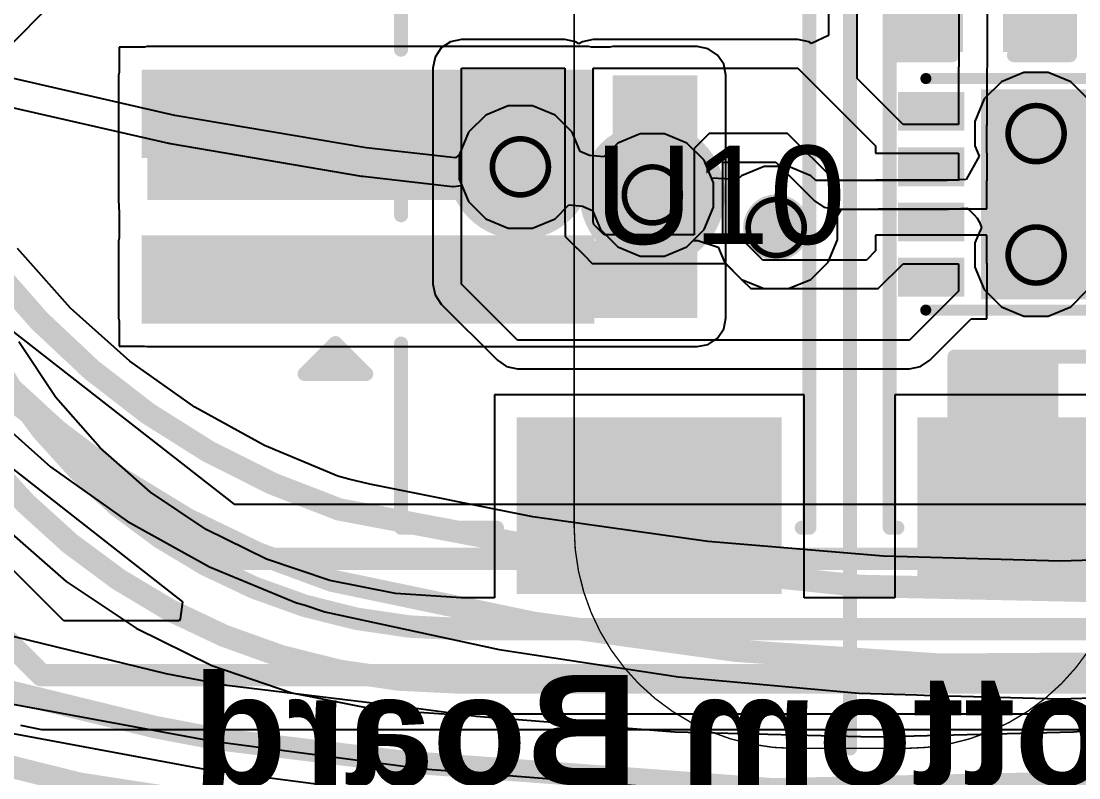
# Model space of a CAD drawing. Header units: inches. Extents: x -30 to 282, y -86 to 78.
# Drawn here: x 2.59 to 12.17, y -82.02 to -75.16 of the extents above; entities that cross this region are included whole.
import ezdxf

# ---------------------------------------------------------------- set-up
doc = ezdxf.new("R2010")
doc.units = ezdxf.units.IN
for name, color, linetype in [('Board Outline', 216, 'Continuous'), ('Bottom Layer', 5, 'Continuous'), ('Bottom Overlay', 54, 'Continuous'), ('Bottom Paste', 16, 'Continuous'), ('Bottom Solder', 6, 'Continuous'), ('Dimensions', 6, 'Continuous'), ('Drill Drawing', 1, 'Continuous'), ('GND 01', 76, 'Continuous'), ('GND 02', 16, 'Continuous'), ('Pad Holes', 156, 'Continuous'), ('PWR', 156, 'Continuous'), ('SIG 01', 90, 'Continuous'), ('Top Layer', 1, 'Continuous'), ('Top Overlay', 2, 'Continuous'), ('Top Paste', 8, 'Continuous'), ('Top Solder', 216, 'Continuous'), ('Via Holes', 16, 'Continuous')]:
    doc.layers.add(name, color=color, linetype=linetype)
doc.styles.add('Arial', font='', dxfattribs={"height": 0.2})
doc.styles.add('Arial_Bold', font='', dxfattribs={"height": 0.2})
doc.styles.get('Arial').set_extended_font_data('Arial')
doc.styles.get('Arial_Bold').set_extended_font_data('Arial', bold=True)

# ---------------------------------------------------------------- blocks, each defined once
blk = doc.blocks.new('B6B_ZR_SM4_TF_LF__SN__B_28')
at = {"layer": 'Bottom Layer'}
blk.add_hatch(color=5, dxfattribs=at).paths.add_polyline_path([(5.0500915, -0.1249553), (6.550088499999999, -0.1249553), (6.550088499999999, -2.4249507), (5.0500915, -2.4249507)])
at = {"layer": 'Bottom Paste'}
blk.add_hatch(color=16, dxfattribs=at).paths.add_polyline_path([(5.0500915, -0.1249553), (6.550088499999999, -0.1249553), (6.550088499999999, -2.4249507), (5.0500915, -2.4249507)])
at = {"layer": 'Bottom Solder'}
blk.add_hatch(color=6, dxfattribs=at).paths.add_polyline_path([(4.9992915, -0.0741553), (6.600888499999999, -0.0741553), (6.600888499999999, -2.4757507), (4.9992915, -2.4757507)])
at = {"layer": 'Bottom Overlay', "const_width": 0.127}
for points in [[(6.000013399999999, -2.7249882), (-6.000013399999999, -2.7249882)], [(6.000013399999999, -2.7249882), (6.000013399999999, -2.6561542)]]:
    blk.add_lwpolyline(points, dxfattribs=at)
at = {"layer": 'Bottom Overlay', "const_width": 0.0635}
for points in [[(5.9682634, -2.6561542, 1), (6.031763399999999, -2.6561542, 1)], [(5.9682634, -2.7249882, 1), (6.031763399999999, -2.7249882, 1)], [(5.9682634, -2.7249882, 1), (6.031763399999999, -2.7249882, 1)]]:
    blk.add_lwpolyline(points, format="xyb", close=True, dxfattribs=at)
blk = doc.blocks.new('B6B_ZR_SM4_TF_LF__SN__B_29')
at = {"layer": 'Bottom Layer'}
for points in [[(-4.100055299999999, 3.274948999999999), (-3.400056699999999, 3.274948999999999), (-3.400056699999999, -0.725043), (-4.100055299999999, -0.725043)], [(-2.5999313, 3.274948999999999), (-1.8999327, 3.274948999999999), (-1.8999327, -0.725043), (-2.5999313, -0.725043)], [(-6.550088499999999, -0.1249553), (-5.0500915, -0.1249553), (-5.0500915, -2.4249507), (-6.550088499999999, -2.4249507)]]:
    blk.add_hatch(color=5, dxfattribs=at).paths.add_polyline_path(points)
at = {"layer": 'Bottom Overlay'}
blk.add_hatch(color=54, dxfattribs=at).paths.add_polyline_path([(-4.59208124, 1.709547), (-4.59208124, 1.417447), (-4.40158124, 1.417447), (-4.40158124, 1.709547)])
at = {"layer": 'Bottom Paste'}
for points in [[(-4.100055299999999, 3.274948999999999), (-3.400056699999999, 3.274948999999999), (-3.400056699999999, -0.725043), (-4.100055299999999, -0.725043)], [(-2.5999313, 3.274948999999999), (-1.8999327, 3.274948999999999), (-1.8999327, -0.725043), (-2.5999313, -0.725043)], [(-6.550088499999999, -0.1249553), (-5.0500915, -0.1249553), (-5.0500915, -2.4249507), (-6.550088499999999, -2.4249507)]]:
    blk.add_hatch(color=16, dxfattribs=at).paths.add_polyline_path(points)
at = {"layer": 'Bottom Solder'}
for points in [[(-4.1508553, 3.325749), (-3.3492567, 3.325749), (-3.3492567, -0.775843), (-4.1508553, -0.775843)], [(-2.6507313, 3.325749), (-1.8491327, 3.325749), (-1.8491327, -0.775843), (-2.6507313, -0.775843)], [(-6.600888499999999, -0.0741553), (-4.9992915, -0.0741553), (-4.9992915, -2.4757507), (-6.600888499999999, -2.4757507)]]:
    blk.add_hatch(color=6, dxfattribs=at).paths.add_polyline_path(points)
at = {"layer": 'Bottom Overlay', "const_width": 0.127}
for points in [[(-4.60629, 1.849247), (-4.60629, 1.290447)], [(-4.60629, 1.849247), (-4.32689, 1.569847)], [(-4.32689, 1.569847), (-4.60629, 1.290447)], [(-6.000013399999999, 0.9749281999999999), (-6.000013399999999, 0.1060958)], [(-6.000013399999999, 0.9749281999999999), (-4.331081, 0.9749281999999999)], [(-3.1688024, 0.9749281999999999), (-2.831084, 0.9749281999999999)], [(-1.6688562, 0.9749281999999999), (-1.331087, 0.9749281999999999)], [(-6.000013399999999, -2.6561542), (-6.000013399999999, -2.7249882)], [(-6.000013399999999, -2.7249882), (6.000013399999999, -2.7249882)]]:
    blk.add_lwpolyline(points, dxfattribs=at)
at = {"layer": 'Bottom Overlay', "const_width": 0.0635}
for points in [[(-4.63804, 1.849247, 1), (-4.57454, 1.849247, 1)], [(-4.63804, 1.849247, 1), (-4.57454, 1.849247, 1)], [(-4.358639999999999, 1.569847, 1), (-4.29514, 1.569847, 1)], [(-4.358639999999999, 1.569847, 1), (-4.29514, 1.569847, 1)], [(-4.63804, 1.290447, 1), (-4.57454, 1.290447, 1)], [(-4.63804, 1.290447, 1), (-4.57454, 1.290447, 1)], [(-6.031763399999999, 0.9749281999999999, 1), (-5.9682634, 0.9749281999999999, 1)], [(-6.031763399999999, 0.9749281999999999, 1), (-5.9682634, 0.9749281999999999, 1)], [(-4.362831, 0.9749281999999999, 1), (-4.299331, 0.9749281999999999, 1)], [(-3.2005524, 0.9749281999999999, 1), (-3.1370524, 0.9749281999999999, 1)], [(-2.862834, 0.9749281999999999, 1), (-2.799334, 0.9749281999999999, 1)], [(-1.7006062, 0.9749281999999999, 1), (-1.6371062, 0.9749281999999999, 1)], [(-6.031763399999999, 0.1060958, 1), (-5.9682634, 0.1060958, 1)], [(-6.031763399999999, -2.6561542, 1), (-5.9682634, -2.6561542, 1)], [(-6.031763399999999, -2.7249882, 1), (-5.9682634, -2.7249882, 1)], [(-6.031763399999999, -2.7249882, 1), (-5.9682634, -2.7249882, 1)]]:
    blk.add_lwpolyline(points, format="xyb", close=True, dxfattribs=at)
blk = doc.blocks.new('WSON_8_2_2__79')
at = {"layer": 'Bottom Solder'}
h = blk.add_hatch(color=6, dxfattribs=at)
edge = h.paths.add_edge_path()
edge.add_arc((0, 0.55000144), 0.1016, 0, 360)
h = blk.add_hatch(color=6, dxfattribs=at)
edge = h.paths.add_edge_path()
edge.add_arc((0, -0.5499989), 0.1016, 0, 360)
at = {"layer": 'Pad Holes'}
h = blk.add_hatch(color=7, dxfattribs=at)
edge = h.paths.add_edge_path()
edge.add_arc((0, 0.55000144), 0.1499997, 0, 360)
h = blk.add_hatch(color=7, dxfattribs=at)
edge = h.paths.add_edge_path()
edge.add_arc((0, -0.5499989), 0.1499997, 0, 360)
at = {"layer": 'PWR'}
h = blk.add_hatch(color=156, dxfattribs=at)
edge = h.paths.add_edge_path()
edge.add_arc((0, 0.55000144), 0.2999994, 0, 360)
h = blk.add_hatch(color=156, dxfattribs=at)
edge = h.paths.add_edge_path()
edge.add_arc((0, -0.5499989), 0.2999994, 0, 360)
at = {"layer": 'SIG 01'}
h = blk.add_hatch(color=90, dxfattribs=at)
edge = h.paths.add_edge_path()
edge.add_arc((0, 0.55000144), 0.2999994, 0, 360)
h = blk.add_hatch(color=90, dxfattribs=at)
edge = h.paths.add_edge_path()
edge.add_arc((0, -0.5499989), 0.2999994, 0, 360)
at = {"layer": 'Top Layer'}
for points in [[(-0.69936614, 0.8762110999999999), (-0.69936614, 0.6261988999999999), (-1.19936514, 0.6261988999999999), (-1.19936514, 0.8762110999999999)], [(0.4499991, -0.8999982), (-0.4499990999999999, -0.8999982), (-0.4499991, 0.8999982), (0.4499990999999999, 0.8999982)], [(0.70063614, 0.62543436), (0.70063614, 0.87544656), (1.20063514, 0.87544656), (1.20063514, 0.62543436)], [(-0.7006336, 0.3765931), (-0.7006336, 0.1265809), (-1.2006326, 0.1265809), (-1.2006326, 0.3765931)], [(0.70063868, 0.12582144), (0.70063868, 0.37583364), (1.20063768, 0.37583364), (1.20063768, 0.12582144)], [(-0.70038214, -0.12581636), (-0.70038214, -0.37582856), (-1.20038114, -0.37582856), (-1.20038114, -0.12581636)], [(0.70063614, -0.3737965599999999), (0.70063614, -0.12378436), (1.20063514, -0.12378436), (1.20063514, -0.3737965599999999)], [(-0.7006336, -0.6259423599999999), (-0.7006336, -0.8759545599999999), (-1.2006326, -0.8759545599999999), (-1.2006326, -0.6259423599999999)], [(0.70063614, -0.8762110999999999), (0.70063614, -0.6261988999999999), (1.20063514, -0.6261988999999999), (1.20063514, -0.8762110999999999)]]:
    blk.add_hatch(color=1, dxfattribs=at).paths.add_polyline_path(points)
h = blk.add_hatch(color=1, dxfattribs=at)
edge = h.paths.add_edge_path()
edge.add_arc((0, 0.55000144), 0.2999994, 0, 360)
h = blk.add_hatch(color=1, dxfattribs=at)
edge = h.paths.add_edge_path()
edge.add_arc((0, -0.5499989), 0.2999994, 0, 360)
at = {"layer": 'Top Paste'}
for points in [[(-0.69936614, 0.8762110999999999), (-0.69936614, 0.6261988999999999), (-1.19936514, 0.6261988999999999), (-1.19936514, 0.8762110999999999)], [(0.4499991, -0.8999982), (-0.4499990999999999, -0.8999982), (-0.4499991, 0.8999982), (0.4499990999999999, 0.8999982)], [(0.70063614, 0.62543436), (0.70063614, 0.87544656), (1.20063514, 0.87544656), (1.20063514, 0.62543436)], [(-0.7006336, 0.3765931), (-0.7006336, 0.1265809), (-1.2006326, 0.1265809), (-1.2006326, 0.3765931)], [(0.70063868, 0.12582144), (0.70063868, 0.37583364), (1.20063768, 0.37583364), (1.20063768, 0.12582144)], [(-0.70038214, -0.12581636), (-0.70038214, -0.37582856), (-1.20038114, -0.37582856), (-1.20038114, -0.12581636)], [(0.70063614, -0.3737965599999999), (0.70063614, -0.12378436), (1.20063514, -0.12378436), (1.20063514, -0.3737965599999999)], [(-0.7006336, -0.6259423599999999), (-0.7006336, -0.8759545599999999), (-1.2006326, -0.8759545599999999), (-1.2006326, -0.6259423599999999)], [(0.70063614, -0.8762110999999999), (0.70063614, -0.6261988999999999), (1.20063514, -0.6261988999999999), (1.20063514, -0.8762110999999999)]]:
    blk.add_hatch(color=8, dxfattribs=at).paths.add_polyline_path(points)
at = {"layer": 'Top Solder'}
for points in [[(-0.64856614, 0.9270111), (-0.64856614, 0.5753988999999999), (-1.25016514, 0.5753988999999999), (-1.25016514, 0.9270111)], [(0.5007991, -0.9507981999999999), (-0.5007990999999998, -0.9507981999999999), (-0.5007991, 0.9507981999999999), (0.5007990999999998, 0.9507981999999999)], [(0.6498361399999999, 0.5746343599999999), (0.6498361399999999, 0.92624656), (1.25143514, 0.92624656), (1.25143514, 0.5746343599999999)], [(-0.6498335999999999, 0.4273931), (-0.6498335999999999, 0.0757809), (-1.2514326, 0.0757809), (-1.2514326, 0.4273931)], [(0.64983868, 0.07502144), (0.64983868, 0.4266336399999999), (1.25143768, 0.4266336399999999), (1.25143768, 0.07502144)], [(-0.6495821399999999, -0.07501636), (-0.6495821399999999, -0.42662856), (-1.25118114, -0.42662856), (-1.25118114, -0.07501636)], [(0.6498361399999999, -0.42459656), (0.6498361399999999, -0.07298436), (1.25143514, -0.07298436), (1.25143514, -0.42459656)], [(-0.6498335999999999, -0.57514236), (-0.6498335999999999, -0.92675456), (-1.2514326, -0.92675456), (-1.2514326, -0.57514236)], [(0.6498361399999999, -0.9270111), (0.6498361399999999, -0.5753988999999999), (1.25143514, -0.5753988999999999), (1.25143514, -0.9270111)]]:
    blk.add_hatch(color=216, dxfattribs=at).paths.add_polyline_path(points)
h = blk.add_hatch(color=216, dxfattribs=at)
edge = h.paths.add_edge_path()
edge.add_arc((0, 0.55000144), 0.4015993999999999, 0, 360)
h = blk.add_hatch(color=216, dxfattribs=at)
edge = h.paths.add_edge_path()
edge.add_arc((0, -0.5499989), 0.4015993999999999, 0, 360)
at = {"layer": 'Top Overlay'}
for points, const_width in [([(1.0003155, 1.0491724), (-0.99968304, 1.0491724)], 0.0999998), ([(-1.4573631, 0.903605), (-1.4573631, 0.64960754)], 0.127), ([(-1.3303631, 0.77660754), (-1.4573631, 0.903605)], 0.127), ([(-1.3303631, 0.77660754), (-1.4573631, 0.64960754)], 0.127), ([(0.9990454999999999, -1.0489184), (-1.00095304, -1.0489184)], 0.0999998)]:
    blk.add_lwpolyline(points, dxfattribs=dict(at, const_width=const_width))
for points, const_width in [([(-1.02468172, 1.0491724, 1), (-0.97468436, 1.0491724, 1)], 0.0499999), ([(0.97531682, 1.0491724, 1), (1.02531418, 1.0491724, 1)], 0.0499999), ([(-1.4891131, 0.903605, 1), (-1.4256131, 0.903605, 1)], 0.0635), ([(-1.4891131, 0.903605, 1), (-1.4256131, 0.903605, 1)], 0.0635), ([(-1.3621131, 0.77660754, 1), (-1.2986131, 0.77660754, 1)], 0.0635), ([(-1.3621131, 0.77660754, 1), (-1.2986131, 0.77660754, 1)], 0.0635), ([(-1.4891131, 0.64960754, 1), (-1.4256131, 0.64960754, 1)], 0.0635), ([(-1.4891131, 0.64960754, 1), (-1.4256131, 0.64960754, 1)], 0.0635), ([(-1.02595172, -1.0489184, 1), (-0.97595436, -1.0489184, 1)], 0.0499999), ([(0.97404682, -1.0489184, 1), (1.02404418, -1.0489184, 1)], 0.0499999)]:
    blk.add_lwpolyline(points, format="xyb", close=True, dxfattribs=dict(at, const_width=const_width))
blk = doc.blocks.new('R___0603_96')
at = {"layer": 'Top Layer'}
for points in [[(-0.3809999999999999, 0.4445), (-0.3810000000000001, -0.4445), (-1.143, -0.4445), (-1.143, 0.4445)], [(1.143, 0.4445), (1.143, -0.4445), (0.3809999999999999, -0.4445), (0.3810000000000001, 0.4445)]]:
    blk.add_hatch(color=1, dxfattribs=at).paths.add_polyline_path(points)
at = {"layer": 'Top Paste'}
for points in [[(-0.3809999999999999, 0.4445), (-0.3810000000000001, -0.4445), (-1.143, -0.4445), (-1.143, 0.4445)], [(1.143, 0.4445), (1.143, -0.4445), (0.3809999999999999, -0.4445), (0.3810000000000001, 0.4445)]]:
    blk.add_hatch(color=8, dxfattribs=at).paths.add_polyline_path(points)
at = {"layer": 'Top Solder'}
for points in [[(-0.2793999999999999, 0.5460999999999999), (-0.2794, -0.5461), (-1.2446, -0.5460999999999999), (-1.2446, 0.5461)], [(1.2446, 0.5460999999999999), (1.2446, -0.5461), (0.2793999999999999, -0.5460999999999999), (0.2794, 0.5461)]]:
    blk.add_hatch(color=216, dxfattribs=at).paths.add_polyline_path(points)
at = {"layer": 'Top Overlay', "const_width": 0.127}
for points in [[(-1.2192, 0.5334), (1.2192, 0.53340254)], [(-1.2192, -0.5334), (-1.2192, 0.5334)], [(1.2192, 0.53340254), (1.21920254, -0.5333974599999999)], [(-1.2192, -0.5334), (1.21920254, -0.5333974599999999)]]:
    blk.add_lwpolyline(points, dxfattribs=at)
at = {"layer": 'Top Overlay', "const_width": 0.0635}
for points in [[(-1.25095, 0.5334, 1), (-1.18745, 0.5334, 1)], [(-1.25095, 0.5334, 1), (-1.18745, 0.5334, 1)], [(1.18745, 0.53340254, 1), (1.25095, 0.53340254, 1)], [(1.18745, 0.53340254, 1), (1.25095, 0.53340254, 1)], [(-1.25095, -0.5334, 1), (-1.18745, -0.5334, 1)], [(-1.25095, -0.5334, 1), (-1.18745, -0.5334, 1)], [(1.18745254, -0.5333974599999999, 1), (1.25095254, -0.5333974599999999, 1)], [(1.18745254, -0.5333974599999999, 1), (1.25095254, -0.5333974599999999, 1)]]:
    blk.add_lwpolyline(points, format="xyb", close=True, dxfattribs=at)
blk = doc.blocks.new('C___0402_135')
at = {"layer": 'Top Layer'}
for points in [[(-0.6985, -0.31750254), (-0.6985, 0.31749746), (-0.2412999999999999, 0.31749746), (-0.2413, -0.31750254)], [(0.2412999999999999, -0.3175), (0.2413, 0.3175), (0.6985, 0.3175), (0.6985, -0.3175)]]:
    blk.add_hatch(color=1, dxfattribs=at).paths.add_polyline_path(points)
at = {"layer": 'Top Paste'}
for points in [[(-0.6985, -0.31750254), (-0.6985, 0.31749746), (-0.2412999999999999, 0.31749746), (-0.2413, -0.31750254)], [(0.2412999999999999, -0.3175), (0.2413, 0.3175), (0.6985, 0.3175), (0.6985, -0.3175)]]:
    blk.add_hatch(color=8, dxfattribs=at).paths.add_polyline_path(points)
at = {"layer": 'Top Solder'}
for points in [[(-0.7584998799999999, -0.37750242), (-0.7584998799999999, 0.37749734), (-0.18130012, 0.37749734), (-0.18130012, -0.37750242)], [(0.18130012, -0.37749988), (0.18130012, 0.37749988), (0.7584998799999999, 0.37749988), (0.7584998799999999, -0.37749988)]]:
    blk.add_hatch(color=216, dxfattribs=at).paths.add_polyline_path(points)
at = {"layer": 'Top Overlay', "const_width": 0.127}
for points in [[(-0.7874, 0.4064), (-0.7874, -0.4064)], [(-0.2794, 0.4064), (-0.7874, 0.4064)], [(0.7874, 0.4064), (0.27940254, 0.4064)], [(0.7874, 0.4064), (0.7874, -0.4064)], [(-0.27940254, -0.40639746), (-0.7874, -0.4064)], [(0.7874, -0.4064), (0.2794, -0.4064)]]:
    blk.add_lwpolyline(points, dxfattribs=at)
at = {"layer": 'Top Overlay', "const_width": 0.0635}
for points in [[(-0.8191499999999999, 0.4064, 1), (-0.7556499999999999, 0.4064, 1)], [(-0.8191499999999999, 0.4064, 1), (-0.7556499999999999, 0.4064, 1)], [(-0.31115, 0.4064, 1), (-0.24765, 0.4064, 1)], [(0.24765254, 0.4064, 1), (0.31115254, 0.4064, 1)], [(0.7556499999999999, 0.4064, 1), (0.8191499999999999, 0.4064, 1)], [(0.7556499999999999, 0.4064, 1), (0.8191499999999999, 0.4064, 1)], [(-0.8191499999999999, -0.4064, 1), (-0.7556499999999999, -0.4064, 1)], [(-0.8191499999999999, -0.4064, 1), (-0.7556499999999999, -0.4064, 1)], [(-0.31115254, -0.40639746, 1), (-0.24765254, -0.40639746, 1)], [(0.24765, -0.4064, 1), (0.31115, -0.4064, 1)], [(0.7556499999999999, -0.4064, 1), (0.8191499999999999, -0.4064, 1)], [(0.7556499999999999, -0.4064, 1), (0.8191499999999999, -0.4064, 1)]]:
    blk.add_lwpolyline(points, format="xyb", close=True, dxfattribs=at)

msp = doc.modelspace()

# ---------------------------------------------------------------- hatches: boundary and pattern name
at = {"layer": 'Bottom Layer'}
for points in [[(3.73191786, -76.78111643999999), (7.73190986, -76.78111643999999), (7.73190986, -75.65035415999999), (3.73191786, -75.65035415999999)], [(7.94987742, -77.85047675999999), (8.71657134, -77.85047675999999), (8.71657134, -75.65035415999999), (7.94987742, -75.65035415999999)], [(3.73191786, -77.85047675999999), (8.71657134, -77.85047675999999), (8.71657134, -77.15047815999999), (3.73191786, -77.15047815999999)]]:
    msp.add_hatch(color=5, dxfattribs=at).paths.add_polyline_path(points)
h = msp.add_hatch(color=5, dxfattribs=at)
edge = h.paths.add_edge_path()
edge.add_arc((7.11346812, -76.48063189999999), 0.2999994, 0, 360)
h = msp.add_hatch(color=5, dxfattribs=at)
edge = h.paths.add_edge_path()
edge.add_arc((8.309264559999999, -76.7346319), 0.2999994, 0, 360)
h = msp.add_hatch(color=5, dxfattribs=at)
edge = h.paths.add_edge_path()
edge.add_arc((9.431817559999999, -77.0302244), 0.2999994, 0, 360)
at = {"layer": 'GND 01'}
h = msp.add_hatch(color=76, dxfattribs=at)
edge = h.paths.add_edge_path()
edge.add_arc((7.11346812, -76.48063189999999), 0.6579997, 0, 360)
h = msp.add_hatch(color=76, dxfattribs=at)
edge = h.paths.add_edge_path()
edge.add_arc((8.309264559999999, -76.7346319), 0.6579997, 0, 360)
at = {"layer": 'GND 02'}
h = msp.add_hatch(color=16, dxfattribs=at)
edge = h.paths.add_edge_path()
edge.add_arc((7.11346812, -76.48063189999999), 0.6579997, 0, 360)
h = msp.add_hatch(color=16, dxfattribs=at)
edge = h.paths.add_edge_path()
edge.add_arc((8.309264559999999, -76.7346319), 0.6579997, 0, 360)
at = {"layer": 'PWR'}
h = msp.add_hatch(color=156, dxfattribs=at)
edge = h.paths.add_edge_path()
edge.add_arc((7.11346812, -76.48063189999999), 0.2999994, 0, 360)
h = msp.add_hatch(color=156, dxfattribs=at)
edge = h.paths.add_edge_path()
edge.add_arc((8.309264559999999, -76.7346319), 0.2999994, 0, 360)
h = msp.add_hatch(color=156, dxfattribs=at)
edge = h.paths.add_edge_path()
edge.add_arc((9.431817559999999, -77.0302244), 0.2999994, 0, 360)
at = {"layer": 'SIG 01'}
h = msp.add_hatch(color=90, dxfattribs=at)
edge = h.paths.add_edge_path()
edge.add_arc((7.11346812, -76.48063189999999), 0.2999994, 0, 360)
h = msp.add_hatch(color=90, dxfattribs=at)
edge = h.paths.add_edge_path()
edge.add_arc((8.309264559999999, -76.7346319), 0.2999994, 0, 360)
h = msp.add_hatch(color=90, dxfattribs=at)
edge = h.paths.add_edge_path()
edge.add_arc((9.431817559999999, -77.0302244), 0.2999994, 0, 360)
at = {"layer": 'Top Layer'}
h = msp.add_hatch(color=1, dxfattribs=at)
edge = h.paths.add_edge_path()
edge.add_arc((7.11346812, -76.48063189999999), 0.2999994, 0, 360)
h = msp.add_hatch(color=1, dxfattribs=at)
edge = h.paths.add_edge_path()
edge.add_arc((8.309264559999999, -76.7346319), 0.2999994, 0, 360)
h = msp.add_hatch(color=1, dxfattribs=at)
edge = h.paths.add_edge_path()
edge.add_arc((9.431817559999999, -77.0302244), 0.2999994, 0, 360)
at = {"layer": 'Via Holes'}
h = msp.add_hatch(color=7, dxfattribs=at)
edge = h.paths.add_edge_path()
edge.add_arc((7.11346812, -76.48063189999999), 0.1499997, 0, 360)
h = msp.add_hatch(color=7, dxfattribs=at)
edge = h.paths.add_edge_path()
edge.add_arc((8.309264559999999, -76.7346319), 0.1499997, 0, 360)
h = msp.add_hatch(color=7, dxfattribs=at)
edge = h.paths.add_edge_path()
edge.add_arc((9.431817559999999, -77.0302244), 0.1499997, 0, 360)

# ---------------------------------------------------------------- linework, layer by layer
at = {"layer": 'Board Outline', "const_width": 0.254}
msp.add_lwpolyline([(37.49466466, -16.44645174, -2.5025245443781), (-17.29285086, -16.44645174)], format="xyb", dxfattribs=at)
at = {"layer": 'Bottom Layer'}
for p, q in [((3.7069014, -75.39635415999999), (3.477917859999999, -75.39635415999999)), ((3.477917859999999, -75.39635415999999), (3.477917859999999, -75.62533769999999)), ((3.73191786, -75.3913783), (3.7069014, -75.39635415999999)), ((7.73190986, -75.3913783), (3.73191786, -75.3913783)), ((7.75692632, -75.39635415999999), (7.73190986, -75.3913783)), ((7.92486096, -75.39635415999999), (7.75692632, -75.39635415999999)), ((7.94987742, -75.3913783), (7.92486096, -75.39635415999999)), ((8.71657134, -75.3913783), (7.94987742, -75.3913783)), ((8.815677059999999, -75.41109123999999), (8.71657134, -75.3913783)), ((8.89969518, -75.46723032), (8.815677059999999, -75.41109123999999)), ((8.95583426, -75.55124844), (8.89969518, -75.46723032)), ((8.9755472, -75.65035415999999), (8.95583426, -75.55124844)), ((3.477917859999999, -75.62533769999999), (3.472942, -75.65035415999999)), ((3.472942, -75.65035415999999), (3.472942, -76.74613556)), ((8.9755472, -77.85047675999999), (8.9755472, -75.65035415999999)), ((3.472942, -76.74613556), (3.47293946, -76.78111643999999)), ((3.47293946, -76.78111643999999), (3.47791278, -76.8964807)), ((3.47791278, -76.8964807), (3.477917859999999, -76.89648324)), ((3.477917859999999, -76.89648324), (3.477917859999999, -77.1254617)), ((3.477917859999999, -77.1254617), (3.472942, -77.15047815999999)), ((3.472942, -77.15047815999999), (3.472942, -77.85047675999999)), ((3.472942, -77.85047675999999), (3.477917859999999, -77.87549322)), ((3.477917859999999, -77.87549322), (3.477917859999999, -78.10447676)), ((8.95583426, -77.94958247999999), (8.9755472, -77.85047675999999)), ((8.89969518, -78.03360059999999), (8.95583426, -77.94958247999999)), ((2.90475924, -78.57052612), (2.56733294, -78.06553347999998)), ((3.477917859999999, -78.10447676), (3.7069014, -78.10447676)), ((3.7069014, -78.10447676), (3.73191786, -78.10945262)), ((3.73191786, -78.10945262), (8.71657134, -78.10945262)), ((8.71657134, -78.10945262), (8.815677059999999, -78.08973968000001)), ((8.815677059999999, -78.08973968000001), (8.89969518, -78.03360059999999)), ((3.3052131, -79.02715716), (2.90475924, -78.57052612)), ((9.685817559999998, -78.54651296), (6.877822159999999, -78.54651296)), ((6.877822159999999, -78.54651296), (6.877822159999999, -80.3843833)), ((9.685817559999998, -80.3843833), (9.685817559999998, -78.54651296)), ((13.31491368, -78.54651296), (10.50691828, -78.54651296)), ((10.50691828, -78.54651296), (10.50691828, -80.3843833)), ((3.76184414, -79.42761101999999), (3.3052131, -79.02715716)), ((4.266836779999999, -79.76503731999999), (3.76184414, -79.42761101999999)), ((2.50397772, -79.80507787999998), (2.99650404, -80.23700996)), ((4.81155248, -80.03366009999999), (4.266836779999999, -79.76503731999999)), ((5.38667198, -80.22888703999999), (4.81155248, -80.03366009999999)), ((2.99650404, -80.23700996), (3.63199934, -80.66163446)), ((5.982352779999999, -80.3473755), (5.38667198, -80.22888703999999)), ((6.578135179999999, -80.38642546), (5.982352779999999, -80.3473755)), ((6.588401859999999, -80.3843833), (6.578135179999999, -80.38642546)), ((6.877822159999999, -80.3843833), (6.588401859999999, -80.3843833)), ((10.50691828, -80.3843833), (9.685817559999998, -80.3843833)), ((3.63199934, -80.66163446), (4.31748438, -80.99967798)), ((4.31748438, -80.99967798), (5.0412269, -81.24535694)), ((5.0412269, -81.24535694), (5.790844399999999, -81.39446509999999)), ((4.32880516, -81.68661082), (2.43637054, -81.33598414)), ((5.790844399999999, -81.39446509999999), (6.553512420000001, -81.4444523)), ((6.553512420000001, -81.4444523), (6.553512420000001, -81.4374165)), ((6.553512420000001, -81.4374165), (14.56791854, -81.4374165)), ((2.38254032, -81.58939486), (4.28826168, -81.9424828)), ((6.23694206, -81.9380632), (4.32880516, -81.68661082)), ((4.28826168, -81.9424828), (6.209804699999999, -82.19570048)), ((8.15557424, -82.08965547999999), (6.23694206, -81.9380632))]:
    msp.add_line(p, q, dxfattribs=at)
at = {"layer": 'Bottom Layer', "const_width": 0.2032}
for points in [[(6.553512420000001, -81.15254279999999, -0.4142135623730951), (1.0023983, -75.60142868)], [(6.588401859999999, -80.669257, -0.4142135623730951), (1.66311326, -75.7439684)]]:
    msp.add_lwpolyline(points, format="xyb", dxfattribs=at)
for points in [[(6.588401859999999, -80.669257), (14.74700632, -80.669257)], [(6.553512420000001, -81.15254279999999), (14.56791854, -81.15254279999999)]]:
    msp.add_lwpolyline(points, dxfattribs=at)
at = {"layer": 'Bottom Layer', "const_width": 0.1016}
for points in [[(6.53760186, -80.669257, 1), (6.63920186, -80.669257, 1)], [(6.53760186, -80.669257, 1), (6.63920186, -80.669257, 1)], [(6.50271242, -81.15254279999999, 1), (6.604312419999999, -81.15254279999999, 1)], [(6.50271242, -81.15254279999999, 1), (6.604312419999999, -81.15254279999999, 1)]]:
    msp.add_lwpolyline(points, format="xyb", close=True, dxfattribs=at)
at = {"layer": 'Dimensions'}
for points, const_width in [([(10.1009069, -81.74999906), (10.1009069, -63.74999949999999)], 0.127), ([(7.600906820000001, -79.75000051999999), (7.600906820000001, -65.75000057999999)], 0.0127), ([(9.600905359999999, -81.74999906), (10.6009059, -81.74999906)], 0.0127)]:
    msp.add_lwpolyline(points, dxfattribs=dict(at, const_width=const_width))
at = {"layer": 'Dimensions', "const_width": 0.0127}
for points in [[(9.600905359999999, -81.75000159999999, -0.4142135623730951), (7.60090428, -79.75000051999999)], [(12.60090698, -79.75000051999999, -0.4142135623730951), (10.6009059, -81.75000159999999)]]:
    msp.add_lwpolyline(points, format="xyb", dxfattribs=at)
at = {"layer": 'Dimensions'}
for points, const_width in [([(7.597729279999999, -79.75000051999999, 1), (7.60407928, -79.75000051999999, 1)], 0.00635), ([(7.597731819999999, -79.75000051999999, 1), (7.60408182, -79.75000051999999, 1)], 0.00635), ([(9.59773036, -81.74999906, 1), (9.60408036, -81.74999906, 1)], 0.00635), ([(9.59773036, -81.75000159999999, 1), (9.60408036, -81.75000159999999, 1)], 0.00635), ([(10.0691569, -81.74999906, 1), (10.1326569, -81.74999906, 1)], 0.0635), ([(10.5977309, -81.74999906, 1), (10.6040809, -81.74999906, 1)], 0.00635), ([(10.5977309, -81.75000159999999, 1), (10.6040809, -81.75000159999999, 1)], 0.00635)]:
    msp.add_lwpolyline(points, format="xyb", close=True, dxfattribs=dict(at, const_width=const_width))
at = {"layer": 'Drill Drawing'}
for points, const_width in [([(12.04106812, -76.17942346, 1), (11.53306812, -76.17942346, 1)], 0.0508), ([(11.52036812, -76.17942346, 1), (11.54576812, -76.17942346, 1)], 0.0254), ([(12.02836812, -76.17942346, 1), (12.05376812, -76.17942346, 1)], 0.0254), ([(7.367468119999999, -76.48063189999999, 1), (6.85946812, -76.48063189999999, 1)], 0.0508), ([(6.84676812, -76.48063189999999, 1), (6.87216812, -76.48063189999999, 1)], 0.0254), ([(7.354768119999999, -76.48063189999999, 1), (7.380168119999999, -76.48063189999999, 1)], 0.0254), ([(8.56326456, -76.7346319, 1), (8.05526456, -76.7346319, 1)], 0.0508), ([(8.042564559999999, -76.7346319, 1), (8.06796456, -76.7346319, 1)], 0.0254), ([(8.55056456, -76.7346319, 1), (8.57596456, -76.7346319, 1)], 0.0254), ([(9.685817559999998, -77.0302244, 1), (9.17781756, -77.0302244, 1)], 0.0508), ([(9.16511756, -77.0302244, 1), (9.19051756, -77.0302244, 1)], 0.0254), ([(9.67311756, -77.0302244, 1), (9.698517559999999, -77.0302244, 1)], 0.0254), ([(12.04106812, -77.27942379999999, 1), (11.53306812, -77.27942379999999, 1)], 0.0508), ([(11.52036812, -77.27942379999999, 1), (11.54576812, -77.27942379999999, 1)], 0.0254), ([(12.02836812, -77.27942379999999, 1), (12.05376812, -77.27942379999999, 1)], 0.0254)]:
    msp.add_lwpolyline(points, format="xyb", close=True, dxfattribs=dict(at, const_width=const_width))
at = {"layer": 'PWR'}
for p, q in [((3.9815516, -76.01407707999999), (2.26622102, -75.62256656)), ((11.47325366, -75.70976476), (11.31740942, -75.86560899999999)), ((11.67687022, -75.62542406), (11.47325366, -75.70976476)), ((11.89726602, -75.62542406), (11.67687022, -75.62542406)), ((12.10088258, -75.70976476), (11.89726602, -75.62542406)), ((12.25672682, -75.86560899999999), (12.10088258, -75.70976476)), ((2.2085935, -75.87505018), (3.923924079999999, -76.2665607)), ((11.31740942, -75.86560899999999), (11.23306872, -76.06922555999999)), ((7.003270219999999, -75.9266325), (6.799653660000001, -76.0109732)), ((7.22366602, -75.9266325), (7.003270219999999, -75.9266325)), ((7.42728258, -76.0109732), (7.22366602, -75.9266325)), ((5.71613284, -76.30879582), (3.9815516, -76.01407707999999)), ((6.799653660000001, -76.0109732), (6.643809419999999, -76.16681744)), ((7.583126819999999, -76.16681744), (7.42728258, -76.0109732)), ((11.23306872, -76.06922555999999), (11.23306872, -76.28962136)), ((6.643809419999999, -76.16681744), (6.55946872, -76.37043146)), ((7.65488182, -76.34004798), (7.583126819999999, -76.16681744)), ((8.19906666, -76.1806325), (7.995450099999999, -76.2649732)), ((8.41946246, -76.1806325), (8.19906666, -76.1806325)), ((8.623079019999999, -76.2649732), (8.41946246, -76.1806325)), ((3.923924079999999, -76.2665607), (3.93129262, -76.26676644)), ((3.93129262, -76.26676644), (3.93817094, -76.26939279999999)), ((3.93817094, -76.26939279999999), (5.67275218, -76.56411153999998)), ((7.995450099999999, -76.2649732), (7.87066752, -76.38975577999999)), ((8.77892326, -76.42081744), (8.623079019999999, -76.2649732)), ((11.23306872, -76.28962136), (11.27238284, -76.38453607999999)), ((6.52629378, -76.40007834), (5.71613284, -76.30879582)), ((6.55946872, -76.37043146), (6.52629378, -76.40007834)), ((7.739087899999999, -76.37686527999999), (7.65488182, -76.34004798)), ((7.74161774, -76.3774825), (7.739087899999999, -76.37686527999999)), ((7.87066752, -76.38975577999999), (7.74161774, -76.3774825)), ((11.27238284, -76.38453607999999), (11.15341432, -76.59473885999999)), ((8.846261199999999, -76.5833876), (8.77892326, -76.42081744)), ((9.32161966, -76.476225), (9.1180031, -76.5605657)), ((9.54201546, -76.476225), (9.32161966, -76.476225)), ((9.745632019999999, -76.5605657), (9.54201546, -76.476225)), ((5.67275218, -76.56411153999998), (5.680115639999999, -76.5639058)), ((5.680115639999999, -76.5639058), (5.687138739999999, -76.56614354)), ((5.687138739999999, -76.56614354), (6.49729714, -76.65742605999999)), ((9.08194526, -76.59662354), (8.846261199999999, -76.5833876)), ((9.1180031, -76.5605657), (9.08194526, -76.59662354)), ((9.78950798, -76.60444165999999), (9.745632019999999, -76.5605657)), ((6.49729714, -76.65742605999999), (6.504642819999999, -76.65680629999999)), ((6.504642819999999, -76.65680629999999), (6.5117726, -76.65864526)), ((6.5117726, -76.65864526), (6.554724, -76.65258227999999)), ((6.554724, -76.65258227999999), (6.584022899999999, -76.65011086)), ((6.584022899999999, -76.65011086), (6.643809419999999, -76.79444636)), ((10.98062574, -76.60444165999999), (9.78950798, -76.60444165999999)), ((11.15341432, -76.59473885999999), (10.98062574, -76.60444165999999)), ((6.643809419999999, -76.79444636), (6.799653660000001, -76.9502906)), ((7.42728258, -76.9502906), (7.55206516, -76.82550802)), ((7.55206516, -76.82550802), (7.68111494, -76.8377813)), ((7.68111494, -76.8377813), (7.683644779999999, -76.83839852)), ((7.683644779999999, -76.83839852), (7.767850859999999, -76.87521582)), ((9.98581696, -76.92002904), (10.02364264, -76.86341752)), ((10.02364264, -76.86341752), (10.98062574, -76.86341752)), ((10.98062574, -76.86341752), (10.9878495, -76.86197987999999)), ((10.9878495, -76.86197987999999), (10.99514692, -76.86301112)), ((10.99514692, -76.86301112), (11.16055426, -76.85372234)), ((11.16055426, -76.85372234), (11.17296216, -76.86257424)), ((11.17296216, -76.86257424), (11.22519218, -76.91525383999999)), ((6.799653660000001, -76.9502906), (7.003270219999999, -77.03463129999999)), ((7.22366602, -77.03463129999999), (7.42728258, -76.9502906)), ((7.767850859999999, -76.87521582), (7.839605859999999, -77.04844636)), ((9.98581696, -77.1404223), (9.98581696, -76.92002904)), ((11.22519218, -76.91525383999999), (11.25368082, -76.94607165999999)), ((11.25368082, -76.94607165999999), (11.27420656, -76.98086457999999)), ((7.003270219999999, -77.03463129999999), (7.22366602, -77.03463129999999)), ((7.839605859999999, -77.04844636), (7.995450099999999, -77.2042906)), ((11.29067846, -77.03014566), (11.23306872, -77.1692259)), ((11.27420656, -76.98086457999999), (11.28686592, -77.01435448)), ((11.28686592, -77.01435448), (11.29067846, -77.03014566)), ((8.623079019999999, -77.2042906), (8.678227499999998, -77.14914212)), ((8.678227499999998, -77.14914212), (8.720394039999999, -77.14730062)), ((8.720394039999999, -77.14730062), (8.906083279999999, -77.20865686)), ((9.901476259999999, -77.34403886), (9.98581696, -77.1404223)), ((7.995450099999999, -77.2042906), (8.19906666, -77.28863129999999)), ((8.41946246, -77.28863129999999), (8.623079019999999, -77.2042906)), ((8.906083279999999, -77.20865686), (8.96215886, -77.34403886)), ((11.23306872, -77.1692259), (11.23306872, -77.38962169999999)), ((8.19906666, -77.28863129999999), (8.41946246, -77.28863129999999)), ((8.96215886, -77.34403886), (9.1180031, -77.49988309999999)), ((9.745632019999999, -77.49988309999999), (9.901476259999999, -77.34403886)), ((11.23306872, -77.38962169999999), (11.31740942, -77.59323825999999)), ((9.1180031, -77.49988309999999), (9.32161966, -77.58422379999999)), ((9.54201546, -77.58422379999999), (9.745632019999999, -77.49988309999999)), ((9.32161966, -77.58422379999999), (9.54201546, -77.58422379999999)), ((11.31740942, -77.59323825999999), (11.47325366, -77.7490825)), ((12.10088258, -77.7490825), (12.25672682, -77.59323825999999)), ((11.47325366, -77.7490825), (11.67687022, -77.8334232)), ((11.89726602, -77.8334232), (12.10088258, -77.7490825)), ((11.67687022, -77.8334232), (11.89726602, -77.8334232))]:
    msp.add_line(p, q, dxfattribs=at)
at = {"layer": 'SIG 01'}
for p, q in [((7.003270219999999, -75.9266325), (6.799653660000001, -76.0109732)), ((7.22366602, -75.9266325), (7.003270219999999, -75.9266325)), ((7.42728258, -76.0109732), (7.22366602, -75.9266325)), ((6.799653660000001, -76.0109732), (6.643809419999999, -76.16681744)), ((7.583126819999999, -76.16681744), (7.42728258, -76.0109732)), ((6.643809419999999, -76.16681744), (6.55946872, -76.37043399999999)), ((7.65488182, -76.34004798), (7.583126819999999, -76.16681744)), ((8.19906666, -76.1806325), (7.995450099999999, -76.2649732)), ((8.41946246, -76.1806325), (8.19906666, -76.1806325)), ((8.623079019999999, -76.2649732), (8.41946246, -76.1806325)), ((7.995450099999999, -76.2649732), (7.87066752, -76.38975577999999)), ((8.77892326, -76.42081744), (8.623079019999999, -76.2649732)), ((6.55946872, -76.37043399999999), (6.55946872, -76.5908298)), ((7.739087899999999, -76.37686527999999), (7.65488182, -76.34004798)), ((7.74161774, -76.3774825), (7.739087899999999, -76.37686527999999)), ((7.87066752, -76.38975577999999), (7.74161774, -76.3774825)), ((8.86326396, -76.624434), (8.77892326, -76.42081744)), ((6.55946872, -76.5908298), (6.643809419999999, -76.79444636)), ((8.86326396, -76.84482979999999), (8.86326396, -76.624434)), ((6.643809419999999, -76.79444636), (6.799653660000001, -76.9502906)), ((7.42728258, -76.9502906), (7.55206516, -76.82550802)), ((7.55206516, -76.82550802), (7.68111494, -76.8377813)), ((7.68111494, -76.8377813), (7.683644779999999, -76.83839852)), ((7.683644779999999, -76.83839852), (7.767850859999999, -76.87521582)), ((8.77892326, -77.04844636), (8.86326396, -76.84482979999999)), ((6.799653660000001, -76.9502906), (7.003270219999999, -77.03463129999999)), ((7.22366602, -77.03463129999999), (7.42728258, -76.9502906)), ((7.767850859999999, -76.87521582), (7.839605859999999, -77.04844636)), ((7.003270219999999, -77.03463129999999), (7.22366602, -77.03463129999999)), ((7.839605859999999, -77.04844636), (7.995450099999999, -77.2042906)), ((8.623079019999999, -77.2042906), (8.77892326, -77.04844636)), ((3.0360366, -77.75960317999998), (2.55543304, -77.22180897999999)), ((7.995450099999999, -77.2042906), (8.19906666, -77.28863129999999)), ((8.41946246, -77.28863129999999), (8.623079019999999, -77.2042906)), ((8.19906666, -77.28863129999999), (8.41946246, -77.28863129999999)), ((3.5738308, -78.24020674), (3.0360366, -77.75960317999998)), ((4.16205162, -78.65757192), (3.5738308, -78.24020674)), ((2.2206204, -78.63087398), (2.85599632, -79.19867828)), ((4.793307659999999, -79.00645361999999), (4.16205162, -78.65757192)), ((5.4596538, -79.28246526), (4.793307659999999, -79.00645361999999)), ((2.85599632, -79.19867828), (3.55094794, -79.69177355999999)), ((5.557588579999999, -79.31067958), (5.4596538, -79.28246526)), ((5.55759112, -79.31067703999999), (5.557588579999999, -79.31067958)), ((5.749122359999999, -79.35680852), (5.55759112, -79.31067703999999)), ((7.226551459999999, -79.65068905999999), (5.749122359999999, -79.35680852)), ((3.55094794, -79.69177355999999), (4.2967402, -80.10395713999999)), ((8.810764699999998, -79.87434114), (7.226551459999999, -79.65068905999999)), ((10.40502364, -80.00881636), (8.810764699999998, -79.87434114)), ((12.00431686, -80.053688), (10.40502364, -80.00881636)), ((13.60361008, -80.00881636), (12.00431686, -80.053688)), ((4.2967402, -80.10395713999999), (5.08399288, -80.43004742)), ((5.08399288, -80.43004742), (5.15367016, -80.45012104)), ((5.15367016, -80.45012104), (5.34016966, -80.51329084)), ((5.34016966, -80.51329084), (5.340187439999999, -80.51329846)), ((5.340187439999999, -80.51329846), (5.340187439999999, -80.51329338)), ((5.340187439999999, -80.51329338), (6.92144158, -80.85272882)), ((3.90399524, -81.07476546), (2.40496852, -80.70751702)), ((6.92144158, -80.85272882), (8.545454079999999, -81.09989876)), ((4.45424306, -81.17944648), (3.90399524, -81.07476546)), ((5.92063586, -81.35917434), (4.45424306, -81.17944648)), ((8.545454079999999, -81.09989876), (10.18142744, -81.24856241999998)), ((10.18142744, -81.24856241999998), (10.70688232, -81.26443995999999)), ((10.70688232, -81.26443995999999), (10.90610976, -81.27402846)), ((10.90610976, -81.27402846), (10.91566524, -81.27592838)), ((10.91566524, -81.27592838), (10.92410566, -81.27424943999999)), ((10.92410566, -81.27424943999999), (11.1082836, -81.27651258)), ((11.1082836, -81.27651258), (12.00188354, -81.2999136)), ((12.00188354, -81.2999136), (13.70175822, -81.25540009999999)), ((6.12255824, -81.3820318), (5.92063586, -81.35917434)), ((6.12255824, -81.38203434), (6.12255824, -81.3820318)), ((6.713136179999999, -81.45978628), (6.12255824, -81.38203434)), ((8.51385394, -81.60150558), (6.713136179999999, -81.45978628)), ((13.92590814, -81.45978628), (12.12519038, -81.60150558)), ((10.31952216, -81.64878767999998), (8.51385394, -81.60150558)), ((12.12519038, -81.60150558), (10.31952216, -81.64878767999998))]:
    msp.add_line(p, q, dxfattribs=at)
at = {"layer": 'SIG 01', "const_width": 0.2032}
for points in [[(49.19426788, -40.37721668, -0.5471661038617852), (-1.84699656, -82.82278837999999)], [(48.77376072, -41.34143116, -0.5337938229624347), (-1.01389434, -82.52861573999999)], [(5.46713664, -79.5829371, -0.3238167501452002), (0.8702954399999999, -73.19420464)], [(5.40322262, -80.229075, -0.3281894493948654), (0.28640532, -73.24247988)], [(31.331281, -75.11966942, -0.1939352536520552), (6.06245422, -81.87229244)], [(31.56790486, -76.05131347999999, -0.2297693840168854), (-0.10088372, -81.2704242)], [(17.32360772, -79.83914182, -0.1039624779633302), (5.4763543, -79.5850834)], [(10.91566524, -80.99105214, -0.0517909016677448), (5.40957262, -80.23063456)], [(18.6289315, -80.31982158, -0.0603504847265362), (10.91566778, -80.99105214)]]:
    msp.add_lwpolyline(points, format="xyb", dxfattribs=at)
at = {"layer": 'SIG 01', "const_width": 0.1016}
for points in [[(5.41633664, -79.5829371, 1), (5.51793664, -79.5829371, 1)], [(5.41633664, -79.58293964, 1), (5.51793664, -79.58293964, 1)], [(5.4255543, -79.5850834, 1), (5.527154299999999, -79.5850834, 1)], [(5.4255543, -79.58508594, 1), (5.527154299999999, -79.58508594, 1)], [(5.35242262, -80.229075, 1), (5.45402262, -80.229075, 1)], [(5.35242262, -80.22907753999999, 1), (5.45402262, -80.22907753999999, 1)], [(5.35877262, -80.23063456, 1), (5.46037262, -80.23063456, 1)], [(5.35877262, -80.2306371, 1), (5.46037262, -80.2306371, 1)], [(10.86486524, -80.99105214, 1), (10.96646524, -80.99105214, 1)], [(10.86486778, -80.99105214, 1), (10.96646778, -80.99105214, 1)], [(3.74859296, -81.55574494, 1), (3.85019296, -81.55574494, 1)], [(3.74859296, -81.55574494, 1), (3.85019296, -81.55574494, 1)], [(4.327446259999999, -81.66586918, 1), (4.42904626, -81.66586918, 1)], [(4.327446259999999, -81.66586918, 1), (4.42904626, -81.66586918, 1)], [(4.32745388, -81.66586918, 1), (4.42905388, -81.66586918, 1)], [(4.32745388, -81.66586918, 1), (4.42905388, -81.66586918, 1)], [(6.01165422, -81.87229244, 1), (6.11325422, -81.87229244, 1)], [(6.01165422, -81.87229244, 1), (6.11325422, -81.87229244, 1)]]:
    msp.add_lwpolyline(points, format="xyb", close=True, dxfattribs=at)
at = {"layer": 'SIG 01', "const_width": 0.2032}
for points in [[(5.46713664, -79.58293964), (5.4763543, -79.58508594)], [(5.40322262, -80.22907753999999), (5.40957262, -80.2306371)], [(1.26477268, -80.93478606), (3.79939296, -81.55574494)], [(3.79939296, -81.55574494), (4.37824626, -81.66586918)], [(4.37824626, -81.66586918), (4.37825388, -81.66586918)], [(4.37825388, -81.66586918), (6.06245422, -81.87229244)]]:
    msp.add_lwpolyline(points, dxfattribs=at)
at = {"layer": 'Top Layer'}
for p, q in [((2.39612678, -75.47175152), (5.916980799999999, -71.9508975)), ((9.9048951, -72.9133289), (9.9048951, -75.29010849999999)), ((10.16387096, -75.68066144), (10.16387096, -72.9133289)), ((11.08643198, -73.58436388), (11.08643198, -75.57542416)), ((11.34540784, -75.57542416), (11.34540784, -73.69163569999999)), ((6.58006812, -75.32744650000001), (6.480962399999999, -75.34715944)), ((7.51489226, -75.32744650000001), (6.58006812, -75.32744650000001)), ((7.61399798, -75.34715944), (7.51489226, -75.32744650000001)), ((7.773868119999999, -75.32744650000001), (7.674762399999999, -75.34715944)), ((9.62806558, -75.32744903999999), (7.773868119999999, -75.32744650000001)), ((9.7271713, -75.34716198), (9.62806558, -75.32744903999999)), ((9.9048951, -75.29010849999999), (9.752495099999999, -75.36408091999999)), ((6.39694428, -75.40329851999999), (6.340805199999999, -75.48731664)), ((6.480962399999999, -75.34715944), (6.39694428, -75.40329851999999)), ((7.64438146, -75.36745911999999), (7.61399798, -75.34715944)), ((7.674762399999999, -75.34715944), (7.64438146, -75.36745911999999)), ((9.752495099999999, -75.36408091999999), (9.7271713, -75.34716198)), ((6.340805199999999, -75.48731664), (6.321092259999999, -75.58642236)), ((6.321092259999999, -75.58642236), (6.32108972, -77.54222744)), ((6.580065579999999, -77.54222744), (6.58006812, -75.58642236)), ((6.58006812, -75.58642236), (7.51489226, -75.58642236)), ((7.51489226, -75.58642236), (7.51489226, -76.97942694)), ((7.773868119999999, -75.58642236), (9.62806558, -75.5864249)), ((7.773868119999999, -76.97942694), (7.773868119999999, -75.58642236)), ((9.62806558, -75.5864249), (10.33243298, -76.29078722)), ((11.08643198, -75.57542416), (11.08306902, -75.57542416)), ((11.08306902, -75.57542416), (11.08306902, -76.0982476)), ((11.34204488, -75.5923304), (11.34540784, -75.57542416)), ((11.34204488, -76.0982476), (11.34204488, -75.5923304)), ((10.58145712, -76.0982476), (10.16387096, -75.68066144)), ((11.08306902, -76.0982476), (10.58145712, -76.0982476)), ((11.34043198, -76.10635527999999), (11.34204488, -76.0982476)), ((4.524679799999999, -79.5407858), (0.16370046, -76.1338203)), ((8.82282716, -76.17942346), (8.68826812, -76.3139825)), ((9.53526922, -76.17942346), (8.82282716, -76.17942346)), ((9.961483759999998, -76.60564054), (9.53526922, -76.17942346)), ((11.34043198, -76.34911577999999), (11.34043198, -76.10635527999999)), ((10.33243298, -76.29078722), (10.33243298, -76.35722345999999)), ((8.68826812, -76.3139825), (8.68826812, -77.09588086)), ((10.33243298, -76.35722345999999), (11.08306902, -76.35722345999999)), ((11.08306902, -76.35722345999999), (11.08306902, -76.60124379999999)), ((11.34204488, -76.35722345999999), (11.34043198, -76.34911577999999)), ((11.34204488, -76.60124379999999), (11.34204488, -76.35722345999999)), ((8.94724398, -77.09588086), (8.94724398, -76.43839932)), ((8.94724398, -76.43839932), (9.427997399999999, -76.43839932)), ((9.427997399999999, -76.43839932), (9.77835992, -76.78876437999999)), ((10.33243044, -76.60564054), (9.961483759999998, -76.60564054)), ((11.08306902, -76.60124379999999), (10.33243044, -76.60124379999999)), ((10.33243044, -76.60124379999999), (10.33243044, -76.60564054)), ((11.34043198, -76.60935147999999), (11.34204488, -76.60124379999999)), ((11.34043198, -76.859638), (11.34043198, -76.60935147999999)), ((9.77835992, -76.78876437999999), (9.86237804, -76.84490346)), ((9.86237804, -76.84490346), (9.961483759999998, -76.86461639999999)), ((9.961483759999998, -76.86461639999999), (10.33243044, -76.86461639999999)), ((10.33243044, -76.86461639999999), (10.35453606, -76.86021966)), ((10.35453606, -76.86021966), (11.08306902, -76.86021966)), ((11.08306902, -76.86021966), (11.08599256, -76.859638)), ((11.08599256, -76.859638), (11.34043198, -76.859638)), ((7.51489226, -76.97942694), (7.51954808, -77.00284065999999)), ((7.51954808, -77.00284065999999), (7.51954808, -77.00284574)), ((7.51954808, -77.00284574), (7.51985796, -77.00440784)), ((7.51985796, -77.00440784), (7.51985796, -77.11041728)), ((7.778523939999999, -77.00283558), (7.773868119999999, -76.97942694)), ((7.810741299999999, -77.03505039999999), (7.778523939999999, -77.00283558)), ((7.810741299999999, -77.03505294), (7.810741299999999, -77.03505039999999)), ((7.81074384, -77.03505294), (7.810741299999999, -77.03505294)), ((7.87157176, -77.09588086), (7.81074384, -77.03505294)), ((7.51985796, -77.11041728), (7.59540518, -77.18596196)), ((8.68826812, -77.09588086), (7.87157176, -77.09588086)), ((8.97297672, -77.09588086), (8.94724398, -77.09588086)), ((9.072082439999999, -77.1155938), (8.97297672, -77.09588086)), ((9.156100559999999, -77.17173288), (9.072082439999999, -77.1155938)), ((10.57913556, -77.10085672), (10.33243298, -77.10085672)), ((10.33243298, -77.10085672), (10.33243298, -77.24260904)), ((10.5820337, -77.10028014), (10.57913556, -77.10085672)), ((11.08306902, -77.10028014), (10.5820337, -77.10028014)), ((11.08596716, -77.10085672), (11.08306902, -77.10028014)), ((11.34043198, -77.10085672), (11.08596716, -77.10085672)), ((11.34043198, -77.35114832), (11.34043198, -77.10085672)), ((7.59540518, -77.18596196), (7.59540772, -77.18596704)), ((7.59540772, -77.18596704), (7.622451099999999, -77.21300787999999)), ((7.622451099999999, -77.21300787999999), (7.62761238, -77.21816916)), ((7.62761238, -77.21816916), (7.62761746, -77.21817678)), ((7.62761746, -77.21817678), (7.62762508, -77.21818185999999)), ((7.62762508, -77.21818185999999), (7.64208022, -77.232637)), ((7.64208022, -77.232637), (7.688447919999999, -77.27900469999999)), ((9.30961562, -77.32524794), (9.156100559999999, -77.17173288)), ((10.33243298, -77.24260904), (10.24979408, -77.32524794)), ((7.688447919999999, -77.27900469999999), (7.688450459999999, -77.27900724)), ((7.688450459999999, -77.27900724), (7.76430248, -77.35485671999999)), ((10.24979408, -77.32524794), (9.30961562, -77.32524794)), ((0.24252936, -77.44422915999999), (4.052328699999999, -80.42059099999999)), ((7.76430248, -77.35485671999999), (8.97297672, -77.35485671999999)), ((8.97297672, -77.35485671999999), (9.1180031, -77.49988309999999)), ((10.3570659, -77.58422379999999), (10.5820337, -77.359256)), ((10.5820337, -77.359256), (11.08306902, -77.359256)), ((11.08306902, -77.359256), (11.08306902, -77.60823187999999)), ((11.34204488, -77.359256), (11.34043198, -77.35114832)), ((11.34204488, -77.60823187999999), (11.34204488, -77.359256)), ((9.1180031, -77.49988309999999), (9.2023438, -77.58422379999999)), ((6.32108972, -77.54222744), (6.34080266, -77.64133316)), ((7.08806304, -78.05022489999999), (6.580065579999999, -77.54222744)), ((9.2023438, -77.58422379999999), (10.3570659, -77.58422379999999)), ((11.08306902, -77.60823187999999), (10.64107854, -78.05022235999999)), ((11.34043198, -77.61633956), (11.34204488, -77.60823187999999)), ((11.34043198, -77.85886891999999), (11.34043198, -77.61633956)), ((6.34080266, -77.64133316), (6.39694174, -77.72535128)), ((6.39694174, -77.72535128), (6.904939199999999, -78.23334874)), ((10.82420238, -78.2333462), (11.19867966, -77.85886891999999)), ((11.19867966, -77.85886891999999), (11.34043198, -77.85886891999999)), ((10.64107854, -78.05022235999999), (7.08806304, -78.05022489999999)), ((6.904939199999999, -78.23334874), (6.98895732, -78.28948782)), ((6.98895732, -78.28948782), (7.08806304, -78.30920076)), ((10.64107854, -78.30919821999998), (10.74018426, -78.28948528)), ((10.74018426, -78.28948528), (10.82420238, -78.2333462)), ((7.08806304, -78.30920076), (10.64107854, -78.30919821999998)), ((12.28983318, -79.5407858), (4.524679799999999, -79.5407858)), ((2.97628564, -80.5938444), (2.40405412, -80.02161287999999)), ((4.052328699999999, -80.42059099999999), (4.030847919999999, -80.57796178)), ((4.02146008, -80.5938444), (2.97628564, -80.5938444)), ((4.030847919999999, -80.57796178), (4.02146008, -80.5938444)), ((2.5841706, -81.54049732), (2.77247096, -81.57795216)), ((2.77247096, -81.57795216), (19.5780025, -81.57795216))]:
    msp.add_line(p, q, dxfattribs=at)
at = {"layer": 'Top Layer', "const_width": 0.2032}
for points in [[(-2.85839916, -74.39725277999999), (4.35525926, -80.03283968)], [(4.35525926, -80.03283968), (14.60646558, -80.03283968)], [(1.86756294, -80.18099026), (2.77247096, -81.08589828)], [(2.77247096, -81.08589828), (19.5780025, -81.08589828)]]:
    msp.add_lwpolyline(points, dxfattribs=at)
at = {"layer": 'Top Layer', "const_width": 0.1016}
for points in [[(4.30445926, -80.03283968, 1), (4.40605926, -80.03283968, 1)], [(4.30445926, -80.03283968, 1), (4.40605926, -80.03283968, 1)], [(2.72167096, -81.08589828, 1), (2.82327096, -81.08589828, 1)], [(2.72167096, -81.08589828, 1), (2.82327096, -81.08589828, 1)]]:
    msp.add_lwpolyline(points, format="xyb", close=True, dxfattribs=at)

# ---------------------------------------------------------------- block references
for name, p, rotation in [('B6B_ZR_SM4_TF_LF__SN__B_29', (7.00686686, -73.75042146), 90), ('B6B_ZR_SM4_TF_LF__SN__B_28', (13.18586898, -73.75042146), 270), ('C___0402_135', (11.30632994, -75.06254481999999), 180), ('WSON_8_2_2__79', (11.78706812, -76.72942236), 180)]:
    msp.add_blockref(name, p, dxfattribs=dict(rotation=rotation))
msp.add_blockref('R___0603_96', (12.26653376, -78.73283974))

# ---------------------------------------------------------------- texts
at = {"layer": 'Bottom Overlay', "style": 'Arial_Bold', "text_generation_flag": 2}
msp.add_text('Pro Gripper-Bottom Board', height=1.00000054, dxfattribs=at).set_placement((21.68050782, -82.08322419999999))
at = {"layer": 'Top Overlay', "style": 'Arial'}
msp.add_text('U10', height=0.889, dxfattribs=at).set_placement((7.782981639999999, -77.17898712))

doc.saveas('drawing.dxf')
